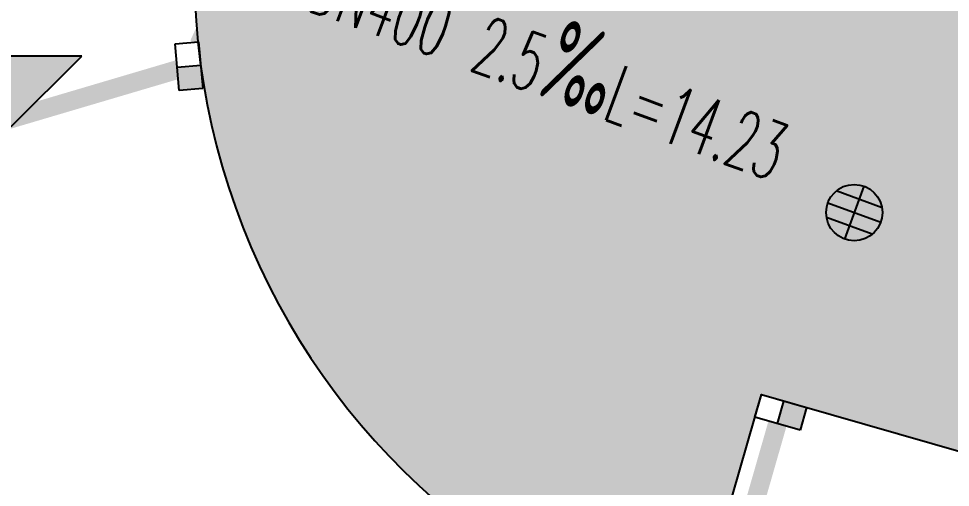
# Model space of a CAD drawing. Extents: x -111898 to 889894, y -2 to 1194865.
# Drawn here: x 467746 to 487594, y 795505 to 805494 of the extents above; entities that cross this region are included whole.
import ezdxf

# ---------------------------------------------------------------- set-up
doc = ezdxf.new("R2010")
doc.units = 0
doc.header["$LTSCALE"] = 10
doc.header["$MEASUREMENT"] = 0
for name, color, linetype in [('0-WALL', 252, 'Continuous'), ('Gps-ZF雨水', 4, 'TG_Y'), ('TEXT_雨水', 4, 'Continuous'), ('TWT_雨水口', 4, 'Continuous'), ('WELL_雨水', 4, 'Continuous')]:
    doc.layers.add(name, color=color, linetype=linetype)
doc.layers.add('GPS-ZF消防', color=1, linetype='TG_X', lineweight=60)
doc.styles.add('_TWT_PIPEDN', font='SIMPLEX', dxfattribs={"width": 0.6, "height": 3, "bigfont": 'HZTXT'})
doc.styles.add('TG_LINETYPE', font='SIMPLEX', dxfattribs={"width": 0.8, "height": 3.5, "bigfont": 'HZTXT'})
doc.linetypes.add('TG_WX', pattern='A,3,-0.6,["WX",TG_LINETYPE,S=0.1,R=0,X=-0.52,Y=-0.15],0', length=3.6)
doc.linetypes.add('TG_X', pattern='A,5,-0.3,["X",TG_LINETYPE,S=0.1,R=0,X=-0.23,Y=-0.15],0', length=5.3)
doc.linetypes.add('TG_Y', pattern='A,2,-0.3,["Y",TG_LINETYPE,S=0.1,R=0,X=-0.25,Y=-0.15],0', length=2.3)
pattern_1 = [(359.7997433640027, (-824318.4315037844, 704905.547007917), (1605.582436069864, 1594.398018370558), [240, -48, 64, -48, 240, -960]), (359.7997433640027, (-824398.2632298586, 704953.8263224349), (1605.582436069864, 1594.398018370558), [160, -120, 240, -120, 160, -800]), (359.7997433640027, (-823836.0297703859, 705591.8651379333), (1605.582436069864, 1594.398018370558), [200, -80, 200, -1120]), (359.7997433640027, (-824634.9064412233, 705914.6592878089), (1605.582436069864, 1594.398018370558), [80, -160, 80, -1280]), (89.79974336400268, (-824474.9074177858, 705914.1000703559), (-1594.398018370558, 1605.582436069864), [143.9999999999999, -1456]), (89.79974336400268, (-823998.2656712648, 704952.4282678352), (-1594.398018370558, 1605.582436069864), [159.9999999999999, -1440]), (89.79974336400268, (-823596.0312352297, 705591.0263069854), (-1594.398018370558, 1605.582436069864), [159.9999999999999, -1440]), (44.79974336400269, (-823790.3228688356, 704935.7013820396), (5.59220884975889, 1599.99022725065), [160, -2102.7416992]), (134.7997433640026, (-824206.3203282473, 704937.1553562866), (-1599.99022725065, 5.59220884975889), [160, -2102.741699199999]), (63.23469218400269, (-823838.2946248171, 704943.8691028343), (5.59220893125007, 1599.990227220076), [160, -3417.7087632]), (75.76349989400268, (-823918.2661595461, 704952.1486643539), (5.592208906717815, 1599.990226980322), [159.9999999999999, -6436.969001599997]), (75.76349989400268, (-823516.0317235109, 705590.7466996894), (5.592208906717815, 1599.990226980322), [127.9999999999999, -6468.969001599997]), (75.76349989400268, (-824442.9076237795, 705913.9882301078), (5.592208906717815, 1599.990226980322), [112, -6484.969001599996]), (103.8359868340026, (-824078.2651829836, 704952.707878469), (5.592208790911286, 1599.990226980727), [160, -6436.9690016]), (103.8359868340026, (-823676.0307545778, 705591.3059200034), (5.592208790911286, 1599.990226980727), [128, -6468.9690016]), (103.8359868340026, (-824506.9072194216, 705914.2119125114), (5.592208790911286, 1599.990226980727), [112, -6484.969001599999]), (116.3647945640027, (-824158.2926564333, 704944.987541555), (5.592208209553519, 1599.990227222598), [159.9999999999999, -3417.706876319998])]

# ---------------------------------------------------------------- blocks, each defined once
blk = doc.blocks.new('$TwtSys$00000424')
for p, q in [((-500, 250), (500, 250)), ((-500, -250), (-500, 250)), ((0, -250), (0, 250)), ((500, 250), (500, -250)), ((500, -250), (-500, -250))]:
    blk.add_line(p, q)
blk.add_solid([(0, 250), (500, 250), (0, -250), (500, -250)])
blk = doc.blocks.new('$TWTSYS$00000375')
for p, q in [((0, 0.5, 1e-08), (0, -0.5, 1e-08)), ((0.4330127018911298, 0.25, 1e-08), (-0.4330127018911298, 0.25, 1e-08)), ((-0.5, 0, 1e-08), (0.5, 0, 1e-08)), ((0.4330127018911298, -0.25, 1e-08), (-0.4330127018911298, -0.25, 1e-08))]:
    blk.add_line(p, q)
blk.add_circle((0, 0, 1e-08), 0.5)

msp = doc.modelspace()

# ---------------------------------------------------------------- hatches: boundary and pattern name
at = {"layer": '0-WALL'}
h = msp.add_hatch(dxfattribs=at)
h.set_pattern_fill('草坪或沼泽', color=8, scale=400, angle=-0.2002566359973439)
h.set_pattern_definition(pattern_1)
edge = h.paths.add_edge_path()
edge.add_line((468122.3240275267, 820376.6085718856), (467782.0099177244, 820486.1861947761))
edge.add_line((467782.0099177244, 820486.1861947761), (447680.4565424803, 793741.458309053))
edge.add_line((447680.4565424803, 793741.458309053), (471455.6325678709, 786914.88635671))
edge.add_line((471455.6325678709, 786914.88635671), (479912.2384028318, 784746.8404959426))
edge.add_arc((486306.8256678465, 806628.3431142555), 22796.73009721173, 142.9091512081729, 253.7096779143214, ccw=False)
h = msp.add_hatch(dxfattribs=at)
h.set_pattern_fill('草坪或沼泽', color=8, scale=400, angle=-0.2002566359973439)
h.set_pattern_definition(pattern_1)
edge = h.paths.add_edge_path()
edge.add_line((479200.6110911253, 815005.172157167), (475193.3014216307, 816469.2833746658))
edge.add_line((475193.3014216307, 816469.2833746658), (474495.6306223753, 815541.087786077))
edge.add_arc((486490.2948298338, 806527.8026636825), 15003.70881224868, 143.0772903115781, 252.7900033937654)
edge.add_line((482051.0767359617, 792195.8585900054), (483568.9620356443, 797482.2585190521))
edge.add_line((483568.9620356443, 797482.2585190521), (517209.688476074, 787822.988704084))
edge.add_line((517209.688476074, 787822.9887036071), (515710.3067393187, 782601.0319412933))
edge.add_line((515710.3067316893, 782601.0319441543), (515703.0756754759, 782575.8480318771))
edge.add_arc((516679.7644724729, 788496.2298105941), 6000.403436568175, 260.632256110434, 339.0838604000219)
edge.add_line((522284.76501416, 786354.0789383636), (524455.7151179197, 792296.0814918266))
edge.add_line((524455.7151179197, 792296.0814918266), (477210.3105692747, 809557.6689666496))
edge.add_line((477210.3105692747, 809557.6689666496), (479200.6110911253, 815005.172157167))
msp.add_hatch(color=256, dxfattribs=at).paths.add_polyline_path([(467589.091941345, 803191.5818198905), (469089.091941345, 804691.5818198905), (466089.091941345, 804691.5818198905)], flags=17)

# ---------------------------------------------------------------- linework, layer by layer
for p, q in [((469089.091941345, 804691.5818198905), (466089.091941345, 804691.5818198905)), ((467589.091941345, 803191.5818198905), (469089.091941345, 804691.5818198905))]:
    msp.add_line(p, q, dxfattribs=at)
msp.add_lwpolyline([(468122.3240275267, 820376.6085718856), (467782.0099177244, 820486.1861947761), (447680.4565424803, 793741.458309053), (471455.6325678709, 786914.88635671), (479912.2384028318, 784746.8404959426, -0.5250146689356431), (468122.3240275267, 820376.6085718856)], format="xyb", dxfattribs=at)
msp.add_lwpolyline([(479200.6110911253, 815005.172157167), (475193.3014216307, 816469.2833746658), (474495.6306223753, 815541.087786077, 0.5189748700477782), (482051.0767359617, 792195.8585900054), (482051.0767359617, 792195.8585900054), (483568.9620356443, 797482.2585190521), (517209.688476074, 787822.9887036071), (515710.3067316893, 782601.0319441543), (515703.0756754759, 782575.8480294929, 0.3563377193979856), (522284.76501416, 786354.0789383636), (524455.7151179197, 792296.0814918266), (477210.3105692747, 809557.6689666496)], format="xyb", close=True, dxfattribs=at)
at = {"layer": 'GPS-ZF消防', "linetype": 'TG_WX', "ltscale": 0.1, "const_width": 400}
msp.add_lwpolyline([(476410.5997141393, 806569.9339859041), (570388.8281626585, 772222.1987751707)], dxfattribs=at)
at = {"layer": 'Gps-ZF雨水', "ltscale": 0.1, "const_width": 400}
for points in [[(472755.9664835539, 806066.9602935745), (484983.6680446003, 801567.3371658337)], [(471585.9464063377, 804943.0747685919), (471943.9563231352, 805728.2406916253)], [(464354.0431971434, 802401.9928978668), (471130.2514058645, 804407.8622236205)], [(486109.8386301282, 801152.9221412697), (500895.2614664138, 795712.0932976267)], [(484067.1160841345, 797339.2234285491), (485339.5458195055, 800797.0443608311)], [(480420.4181476026, 784704.9672824031), (483911.554286418, 796863.6871339168)]]:
    msp.add_lwpolyline(points, dxfattribs=at)

# ---------------------------------------------------------------- block references
at = {"layer": 'TWT_雨水口'}
for p, rotation in [((471374.9325861814, 804480.2918871627), 274.9294732375826), ((483980.5490717771, 797103.9780400977), 343.9796269420964)]:
    msp.add_blockref('$TwtSys$00000424', p, dxfattribs=dict(at, rotation=rotation))
at = {"layer": 'WELL_雨水', "xscale": 1200, "yscale": 1200, "zscale": 1200, "rotation": 339.79974336667}
msp.add_blockref('$TWTSYS$00000375', (485546.7533335569, 801360.129650949), dxfattribs=at)

# ---------------------------------------------------------------- texts
at = {"layer": 'TEXT_雨水', "style": '_TWT_PIPEDN'}
for s, height, width, p in [('DN400', 1225, 0.5571428571428572, (473853.9122625246, 805689.5705465507)), ('2.5', 1225, 0.5571428571428572, (477318.235411812, 804414.7480881616)), ('‰', 1750, 0.6, (478843.2580806491, 803853.5610787494)), ('L=14.23', 1225, 0.5571428571428572, (480151.433795073, 803372.1707152062))]:
    msp.add_text(s, height=height, rotation=339.7970907207535, dxfattribs=dict(at, width=width)).set_placement(p)

doc.saveas('drawing.dxf')
